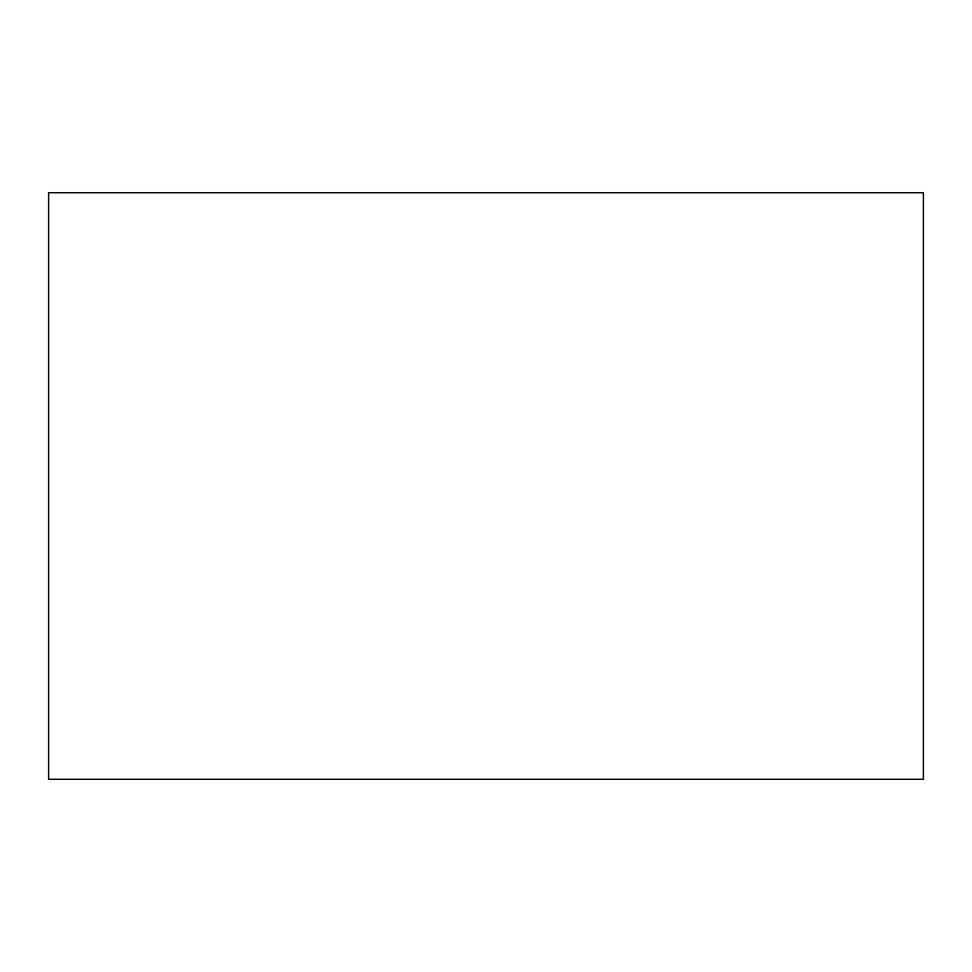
<?xml version="1.0" encoding="UTF-8"?>
<svg xmlns="http://www.w3.org/2000/svg" width="972" height="972" viewBox="0 0 972 972"><rect width="100%" height="100%" fill="white"/><g stroke="black" fill="none" stroke-linecap="round" stroke-linejoin="round"><path stroke-width="1.46" d="M923.4 192.711L48.6 192.711L48.6 779.289L923.4 779.289L923.4 192.711"/></g></svg>
